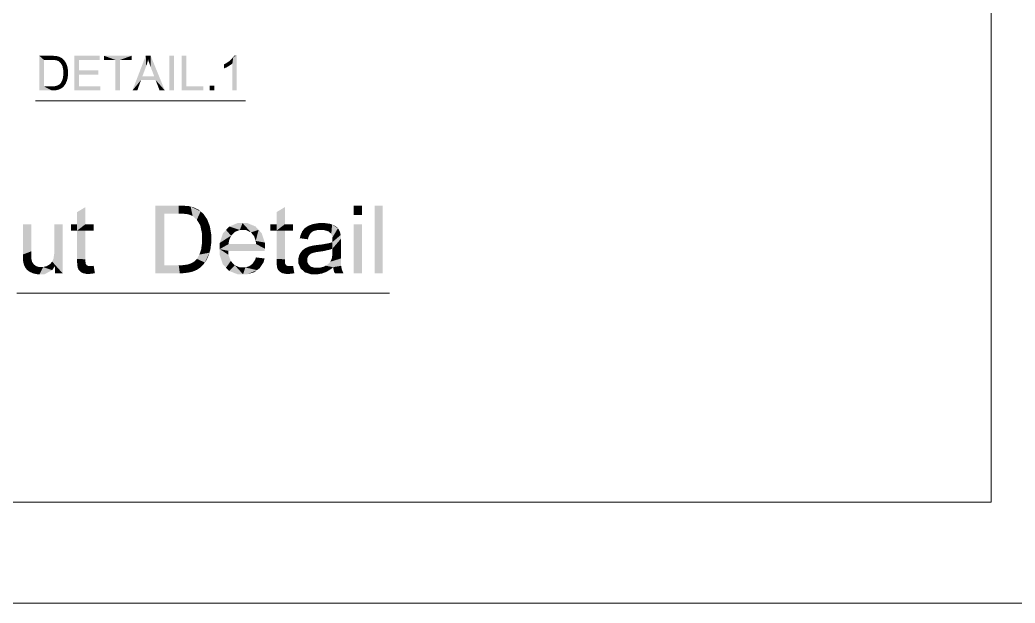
# Model space of a CAD drawing. Header units: millimetres. Extents: x 2 to 579, y 1 to 405.
# Drawn here: x 250.01 to 280.99, y 80.04 to 98.22 of the extents above; entities that cross this region are included whole.
import ezdxf

# ---------------------------------------------------------------- set-up
doc = ezdxf.new("R2010")
doc.units = ezdxf.units.MM
doc.linetypes.add('XKITLINE00', pattern=[0])
doc.layers.add('GraphicObject', color=6, linetype='Continuous', lineweight=0)
doc.layers.add('LinkedObject', color=7, linetype='Continuous', lineweight=0)

# ---------------------------------------------------------------- blocks, each defined once
blk = doc.blocks.new('*A3')
at = {"layer": 'GraphicObject', "color": 3, "linetype": 'XKITLINE00', "lineweight": 0}
blk.add_line((173.413, 80.042), (307.972, 80.042), dxfattribs=at)
blk = doc.blocks.new('*A4')
at = {"layer": 'LinkedObject'}
for points in [[(250.619, 97.097), (250.762, 96.969), (250.619, 96.017)], [(250.989, 96.969), (250.619, 97.097), (250.991, 97.097)], [(250.762, 96.969), (250.619, 97.097), (250.989, 96.969)], [(250.991, 97.097), (251.052, 96.969), (250.989, 96.969)], [(251.054, 97.097), (251.052, 96.969), (250.991, 97.097)], [(251.054, 97.097), (251.145, 96.958), (251.052, 96.969)], [(251.15, 97.089), (251.145, 96.958), (251.054, 97.097)], [(251.183, 97.081), (251.145, 96.958), (251.15, 97.089)], [(251.183, 97.081), (251.174, 96.947), (251.145, 96.958)], [(251.174, 96.947), (251.183, 97.081), (251.213, 96.932)], [(251.309, 97.032), (251.183, 97.081), (251.229, 97.07)], [(251.341, 97.004), (251.183, 97.081), (251.309, 97.032)], [(251.281, 96.871), (251.183, 97.081), (251.341, 97.004)], [(251.213, 96.932), (251.183, 97.081), (251.281, 96.871)], [(251.341, 97.004), (251.309, 96.825), (251.281, 96.871)], [(251.384, 96.968), (251.309, 96.825), (251.341, 97.004)], [(251.853, 96.639), (251.71, 96.017), (251.71, 97.097)], [(251.853, 96.639), (251.71, 97.097), (251.853, 96.969)], [(252.491, 96.969), (251.71, 97.097), (252.491, 97.097)], [(251.853, 96.969), (251.71, 97.097), (252.491, 96.969)], [(252.632, 97.097), (252.988, 96.969), (252.632, 96.969)], [(253.13, 96.969), (252.988, 96.969), (252.632, 97.097)], [(253.13, 96.969), (252.632, 97.097), (253.488, 97.097)], [(253.13, 96.969), (253.488, 97.097), (253.488, 96.969)], [(253.931, 97.097), (253.945, 96.776), (253.516, 96.017)], [(253.945, 96.776), (253.931, 97.097), (253.964, 96.828)], [(253.964, 96.828), (253.931, 97.097), (253.993, 96.931)], [(253.993, 96.931), (253.931, 97.097), (254.003, 96.983)], [(254.085, 97.097), (254.003, 96.983), (253.931, 97.097)], [(254.003, 96.983), (254.085, 97.097), (254.016, 96.939)], [(254.016, 96.939), (254.085, 97.097), (254.055, 96.827)], [(254.055, 96.827), (254.085, 97.097), (254.08, 96.758)], [(254.08, 96.758), (254.085, 97.097), (254.193, 96.46)], [(254.193, 96.46), (254.085, 97.097), (254.237, 96.344)], [(254.237, 96.344), (254.085, 97.097), (254.525, 96.017)], [(254.806, 97.097), (254.664, 96.017), (254.664, 97.097)], [(254.806, 96.017), (254.664, 96.017), (254.806, 97.097)], [(255.195, 97.097), (255.053, 96.017), (255.053, 97.097)], [(255.195, 96.144), (255.053, 96.017), (255.195, 97.097)], [(256.628, 96.861), (256.558, 96.957), (256.599, 96.994)], [(256.658, 97.066), (256.628, 96.861), (256.599, 96.994)], [(256.628, 96.017), (256.658, 97.066), (256.761, 96.017)], [(256.628, 96.861), (256.658, 97.066), (256.628, 96.017)], [(256.761, 97.101), (256.658, 97.066), (256.676, 97.101)], [(256.761, 96.017), (256.658, 97.066), (256.761, 97.101)], [(250.619, 96.017), (250.762, 96.969), (250.762, 96.144)], [(251.448, 96.875), (251.309, 96.825), (251.384, 96.968)], [(251.309, 96.825), (251.448, 96.875), (251.337, 96.78)], [(251.337, 96.78), (251.448, 96.875), (251.469, 96.819)], [(251.469, 96.819), (251.364, 96.649), (251.337, 96.78)], [(251.49, 96.763), (251.364, 96.649), (251.469, 96.819)], [(251.511, 96.635), (251.364, 96.649), (251.49, 96.763)], [(252.988, 96.017), (253.13, 96.969), (253.13, 96.017)], [(252.988, 96.969), (253.13, 96.969), (252.988, 96.017)], [(253.516, 96.017), (253.945, 96.776), (253.826, 96.46)], [(256.419, 96.856), (256.464, 96.747), (256.364, 96.83)], [(256.364, 96.83), (256.464, 96.747), (256.364, 96.702)], [(256.364, 96.702), (256.464, 96.747), (256.395, 96.713)], [(256.542, 96.793), (256.419, 96.856), (256.516, 96.919)], [(256.464, 96.747), (256.419, 96.856), (256.503, 96.77)], [(256.503, 96.77), (256.419, 96.856), (256.542, 96.793)], [(256.558, 96.957), (256.628, 96.861), (256.516, 96.919)], [(256.516, 96.919), (256.628, 96.861), (256.542, 96.793)], [(256.542, 96.793), (256.628, 96.861), (256.604, 96.839)], [(251.483, 96.344), (251.322, 96.314), (251.35, 96.399)], [(251.364, 96.504), (251.511, 96.501), (251.35, 96.399)], [(251.35, 96.399), (251.511, 96.501), (251.483, 96.344)], [(251.511, 96.562), (251.364, 96.649), (251.511, 96.635)], [(251.364, 96.649), (251.511, 96.562), (251.364, 96.565)], [(251.511, 96.562), (251.364, 96.504), (251.364, 96.565)], [(251.511, 96.501), (251.364, 96.504), (251.511, 96.562)], [(251.483, 96.344), (251.511, 96.501), (251.497, 96.392)], [(251.853, 96.511), (251.71, 96.017), (251.853, 96.639)], [(251.853, 96.144), (251.71, 96.017), (251.853, 96.511)], [(252.451, 96.511), (251.853, 96.639), (252.451, 96.639)], [(251.853, 96.511), (251.853, 96.639), (252.451, 96.511)], [(253.785, 96.344), (253.516, 96.017), (253.826, 96.46)], [(253.826, 96.46), (254.237, 96.344), (253.785, 96.344)], [(254.193, 96.46), (254.237, 96.344), (253.826, 96.46)], [(250.762, 96.144), (251.009, 96.017), (250.619, 96.017)], [(250.992, 96.144), (251.009, 96.017), (250.762, 96.144)], [(250.992, 96.144), (251.058, 96.017), (251.009, 96.017)], [(251.046, 96.144), (251.058, 96.017), (250.992, 96.144)], [(251.182, 96.035), (251.046, 96.144), (251.13, 96.154)], [(251.144, 96.026), (251.046, 96.144), (251.182, 96.035)], [(251.058, 96.017), (251.046, 96.144), (251.144, 96.026)], [(251.16, 96.164), (251.182, 96.035), (251.13, 96.154)], [(251.19, 96.174), (251.182, 96.035), (251.16, 96.164)], [(251.182, 96.035), (251.19, 96.174), (251.22, 96.044)], [(251.311, 96.089), (251.19, 96.174), (251.239, 96.202)], [(251.284, 96.071), (251.19, 96.174), (251.311, 96.089)], [(251.22, 96.044), (251.19, 96.174), (251.284, 96.071)], [(251.257, 96.22), (251.337, 96.107), (251.239, 96.202)], [(251.239, 96.202), (251.337, 96.107), (251.311, 96.089)], [(251.409, 96.187), (251.257, 96.22), (251.282, 96.245)], [(251.387, 96.156), (251.257, 96.22), (251.409, 96.187)], [(251.337, 96.107), (251.257, 96.22), (251.387, 96.156)], [(251.322, 96.314), (251.409, 96.187), (251.282, 96.245)], [(251.468, 96.297), (251.322, 96.314), (251.483, 96.344)], [(251.431, 96.218), (251.322, 96.314), (251.468, 96.297)], [(251.409, 96.187), (251.322, 96.314), (251.431, 96.218)], [(251.71, 96.017), (251.853, 96.144), (252.516, 96.017)], [(252.516, 96.017), (251.853, 96.144), (252.516, 96.144)], [(253.516, 96.017), (253.785, 96.344), (253.667, 96.017)], [(254.237, 96.344), (254.525, 96.017), (254.362, 96.017)], [(255.053, 96.017), (255.195, 96.144), (255.727, 96.017)], [(255.727, 96.017), (255.195, 96.144), (255.727, 96.144)], [(256.069, 96.168), (255.918, 96.017), (255.918, 96.168)], [(256.069, 96.017), (255.918, 96.017), (256.069, 96.168)], [(252.053, 92.382), (251.794, 91.849), (251.794, 92.227)], [(251.794, 91.849), (252.053, 92.382), (251.794, 91.649)], [(252.053, 91.849), (251.794, 91.649), (252.053, 92.382)], [(254.23, 92.428), (254.508, 92.18), (254.23, 90.322)], [(254.951, 92.18), (254.23, 92.428), (254.955, 92.428)], [(254.508, 92.18), (254.23, 92.428), (254.951, 92.18)], [(254.955, 92.428), (255.075, 92.18), (254.951, 92.18)], [(255.078, 92.428), (255.075, 92.18), (254.955, 92.428)], [(255.078, 92.428), (255.255, 92.158), (255.075, 92.18)], [(255.265, 92.413), (255.255, 92.158), (255.078, 92.428)], [(255.33, 92.398), (255.255, 92.158), (255.265, 92.413)], [(255.33, 92.398), (255.311, 92.137), (255.255, 92.158)], [(255.311, 92.137), (255.33, 92.398), (255.389, 92.107)], [(255.574, 92.302), (255.33, 92.398), (255.42, 92.377)], [(255.638, 92.247), (255.33, 92.398), (255.574, 92.302)], [(255.521, 91.988), (255.33, 92.398), (255.638, 92.247)], [(255.389, 92.107), (255.33, 92.398), (255.521, 91.988)], [(258.261, 92.382), (258.002, 91.849), (258.002, 92.227)], [(258.002, 91.849), (258.261, 92.382), (258.002, 91.649)], [(258.261, 91.849), (258.002, 91.649), (258.261, 92.382)], [(260.666, 92.428), (260.407, 92.131), (260.407, 92.428)], [(260.666, 92.131), (260.407, 92.131), (260.666, 92.428)], [(261.311, 92.428), (261.052, 90.322), (261.052, 92.428)], [(261.311, 90.322), (261.052, 90.322), (261.311, 92.428)], [(254.23, 90.322), (254.508, 92.18), (254.508, 90.571)], [(255.638, 92.247), (255.575, 91.899), (255.521, 91.988)], [(255.722, 92.177), (255.575, 91.899), (255.638, 92.247)], [(255.846, 91.997), (255.575, 91.899), (255.722, 92.177)], [(250.364, 91.849), (250.105, 90.904), (250.105, 91.849)], [(250.364, 91.003), (250.105, 90.904), (250.364, 91.849)], [(251.341, 91.849), (251.082, 91.032), (251.082, 91.849)], [(251.341, 90.322), (251.082, 91.032), (251.341, 91.849)], [(251.602, 91.849), (251.794, 91.649), (251.602, 91.649)], [(251.794, 91.849), (251.794, 91.649), (251.602, 91.849)], [(252.053, 91.649), (251.794, 91.649), (252.053, 91.849)], [(252.31, 91.649), (252.053, 91.849), (252.31, 91.849)], [(252.053, 91.649), (252.053, 91.849), (252.31, 91.649)], [(255.575, 91.899), (255.846, 91.997), (255.629, 91.81)], [(255.629, 91.81), (255.846, 91.997), (255.887, 91.887)], [(255.887, 91.887), (255.683, 91.556), (255.629, 91.81)], [(255.929, 91.778), (255.683, 91.556), (255.887, 91.887)], [(255.97, 91.528), (255.683, 91.556), (255.929, 91.778)], [(256.53, 91.777), (256.708, 91.611), (256.431, 91.67)], [(256.945, 91.883), (256.53, 91.777), (256.787, 91.883)], [(256.858, 91.67), (256.53, 91.777), (256.945, 91.883)], [(256.708, 91.611), (256.53, 91.777), (256.858, 91.67)], [(256.858, 91.67), (256.945, 91.883), (256.947, 91.67)], [(256.945, 91.883), (257.045, 91.67), (256.947, 91.67)], [(257.347, 91.779), (256.945, 91.883), (257.098, 91.883)], [(257.444, 91.674), (256.945, 91.883), (257.347, 91.779)], [(257.205, 91.595), (256.945, 91.883), (257.444, 91.674)], [(257.045, 91.67), (256.945, 91.883), (257.205, 91.595)], [(257.811, 91.849), (258.002, 91.649), (257.811, 91.649)], [(258.002, 91.849), (258.002, 91.649), (257.811, 91.849)], [(258.261, 91.649), (258.002, 91.649), (258.261, 91.849)], [(258.518, 91.649), (258.261, 91.849), (258.518, 91.849)], [(258.261, 91.649), (258.261, 91.849), (258.518, 91.649)], [(258.88, 91.725), (259.151, 91.636), (258.84, 91.675)], [(258.994, 91.802), (259.151, 91.636), (258.88, 91.725)], [(259.069, 91.829), (259.151, 91.636), (258.994, 91.802)], [(259.316, 91.883), (259.069, 91.829), (259.143, 91.856)], [(259.286, 91.668), (259.069, 91.829), (259.316, 91.883)], [(259.151, 91.636), (259.069, 91.829), (259.286, 91.668)], [(259.286, 91.668), (259.316, 91.883), (259.377, 91.668)], [(259.377, 91.668), (259.316, 91.883), (259.474, 91.668)], [(259.415, 91.883), (259.474, 91.668), (259.316, 91.883)], [(259.671, 91.86), (259.415, 91.883), (259.512, 91.883)], [(259.732, 91.837), (259.415, 91.883), (259.671, 91.86)], [(259.621, 91.624), (259.415, 91.883), (259.732, 91.837)], [(259.474, 91.668), (259.415, 91.883), (259.621, 91.624)], [(259.621, 91.624), (259.732, 91.837), (259.671, 91.581)], [(259.671, 91.581), (259.732, 91.837), (259.707, 91.548)], [(259.732, 91.837), (259.744, 91.437), (259.707, 91.548)], [(259.912, 91.721), (259.744, 91.437), (259.732, 91.837)], [(259.883, 91.756), (259.732, 91.837), (259.793, 91.814)], [(259.912, 91.721), (259.732, 91.837), (259.883, 91.756)], [(259.94, 91.686), (259.744, 91.437), (259.912, 91.721)], [(260.666, 91.849), (260.407, 90.322), (260.407, 91.849)], [(260.666, 90.322), (260.407, 90.322), (260.666, 91.849)], [(251.794, 90.769), (252.053, 91.649), (252.053, 90.755)], [(251.794, 91.649), (252.053, 91.649), (251.794, 90.769)], [(255.97, 91.387), (255.683, 91.556), (255.97, 91.528)], [(255.683, 91.556), (255.97, 91.387), (255.683, 91.391)], [(256.431, 91.67), (256.233, 91.265), (256.332, 91.564)], [(256.587, 91.491), (256.233, 91.265), (256.431, 91.67)], [(256.52, 91.332), (256.233, 91.265), (256.587, 91.491)], [(256.431, 91.67), (256.708, 91.611), (256.587, 91.491)], [(257.205, 91.595), (257.444, 91.674), (257.267, 91.521)], [(257.444, 91.674), (257.307, 91.473), (257.267, 91.521)], [(257.307, 91.473), (257.444, 91.674), (257.355, 91.328)], [(257.355, 91.328), (257.444, 91.674), (257.638, 91.277)], [(257.638, 91.277), (257.444, 91.674), (257.541, 91.57)], [(258.002, 90.769), (258.261, 91.649), (258.261, 90.755)], [(258.002, 91.649), (258.261, 91.649), (258.002, 90.769)], [(258.84, 91.675), (258.727, 91.413), (258.801, 91.625)], [(259.064, 91.573), (258.727, 91.413), (258.84, 91.675)], [(258.801, 91.625), (258.727, 91.413), (258.744, 91.494)], [(259, 91.46), (258.727, 91.413), (259.064, 91.573)], [(258.727, 91.413), (259, 91.46), (258.979, 91.379)], [(259.064, 91.573), (258.84, 91.675), (259.108, 91.604)], [(259.108, 91.604), (258.84, 91.675), (259.151, 91.636)], [(259.743, 91.318), (259.999, 91.512), (259.742, 91.291)], [(259.742, 91.291), (259.999, 91.512), (259.744, 91.089)], [(259.744, 91.351), (259.999, 91.512), (259.743, 91.318)], [(259.981, 91.598), (259.744, 91.437), (259.94, 91.686)], [(259.992, 91.545), (259.744, 91.437), (259.981, 91.598)], [(259.744, 91.437), (259.992, 91.545), (259.999, 91.512)], [(259.744, 91.437), (259.999, 91.512), (259.744, 91.358)], [(259.744, 91.358), (259.999, 91.512), (259.744, 91.351)], [(260.005, 91.393), (259.744, 91.089), (259.999, 91.512)], [(255.683, 91.272), (255.97, 91.267), (255.656, 91.069)], [(255.656, 91.069), (255.97, 91.267), (255.914, 90.962)], [(255.97, 91.387), (255.683, 91.272), (255.683, 91.391)], [(255.97, 91.267), (255.683, 91.272), (255.97, 91.387)], [(255.914, 90.962), (255.97, 91.267), (255.942, 91.054)], [(256.233, 91.265), (256.52, 91.332), (256.513, 91.232)], [(256.513, 91.232), (256.233, 91.073), (256.233, 91.265)], [(256.513, 91.232), (257.638, 91.088), (256.233, 91.073)], [(257.638, 91.077), (256.233, 91.073), (257.638, 91.088)], [(257.364, 91.232), (257.638, 91.088), (256.513, 91.232)], [(257.355, 91.328), (257.638, 91.277), (257.364, 91.232)], [(257.638, 91.088), (257.364, 91.232), (257.638, 91.277)], [(258.908, 91.106), (259.063, 90.925), (258.867, 91.078)], [(259.001, 91.149), (259.063, 90.925), (258.908, 91.106)], [(259.053, 91.163), (259.063, 90.925), (259.001, 91.149)], [(259.091, 91.173), (259.129, 90.954), (259.053, 91.163)], [(259.063, 90.925), (259.053, 91.163), (259.096, 90.939)], [(259.096, 90.939), (259.053, 91.163), (259.129, 90.954)], [(259.205, 91.193), (259.242, 90.98), (259.091, 91.173)], [(259.091, 91.173), (259.242, 90.98), (259.129, 90.954)], [(259.282, 91.202), (259.322, 90.991), (259.205, 91.193)], [(259.205, 91.193), (259.322, 90.991), (259.242, 90.98)], [(259.438, 91.221), (259.462, 91.011), (259.282, 91.202)], [(259.282, 91.202), (259.462, 91.011), (259.322, 90.991)], [(259.669, 91.265), (259.744, 91.089), (259.438, 91.221)], [(259.438, 91.221), (259.744, 91.089), (259.462, 91.011)], [(259.462, 91.011), (259.744, 91.089), (259.673, 91.06)], [(259.742, 91.291), (259.744, 91.089), (259.669, 91.265)], [(260.005, 91.307), (259.742, 90.994), (259.744, 91.089)], [(260.005, 90.962), (259.742, 90.994), (260.005, 91.307)], [(260.005, 91.307), (259.744, 91.089), (260.005, 91.393)], [(250.105, 90.904), (250.364, 91.003), (250.364, 90.902)], [(250.105, 90.904), (250.364, 90.902), (250.105, 90.821)], [(250.364, 90.902), (250.113, 90.7), (250.105, 90.821)], [(250.372, 90.765), (250.113, 90.7), (250.364, 90.902)], [(251.061, 90.785), (251.341, 90.322), (251.04, 90.734)], [(251.082, 90.934), (251.341, 90.322), (251.061, 90.785)], [(251.082, 91.032), (251.341, 90.322), (251.082, 90.934)], [(255.523, 90.768), (255.914, 90.962), (255.77, 90.655)], [(255.601, 90.902), (255.914, 90.962), (255.523, 90.768)], [(255.628, 90.985), (255.914, 90.962), (255.601, 90.902)], [(255.914, 90.962), (255.628, 90.985), (255.656, 91.069)], [(255.77, 90.655), (255.914, 90.962), (255.814, 90.716)], [(255.814, 90.716), (255.914, 90.962), (255.886, 90.869)], [(257.637, 91.042), (256.233, 91.073), (257.638, 91.077)], [(256.233, 91.073), (256.429, 90.495), (256.233, 90.887)], [(256.506, 90.894), (256.429, 90.495), (256.233, 91.073)], [(256.506, 90.894), (256.233, 91.073), (256.499, 91.019)], [(257.636, 91.019), (256.233, 91.073), (257.637, 91.042)], [(256.499, 91.019), (256.233, 91.073), (257.636, 91.019)], [(256.233, 90.887), (256.429, 90.495), (256.331, 90.598)], [(256.577, 90.701), (256.429, 90.495), (256.506, 90.894)], [(257.252, 90.614), (257.629, 90.781), (257.481, 90.483)], [(257.332, 90.733), (257.629, 90.781), (257.252, 90.614)], [(257.629, 90.781), (257.332, 90.733), (257.361, 90.815)], [(257.481, 90.483), (257.629, 90.781), (257.598, 90.664)], [(258.733, 90.93), (258.682, 90.725), (258.708, 90.884)], [(258.976, 90.828), (258.682, 90.725), (258.733, 90.93)], [(258.708, 90.884), (258.682, 90.725), (258.682, 90.781)], [(258.958, 90.766), (258.682, 90.725), (258.976, 90.828)], [(258.759, 90.976), (258.994, 90.855), (258.733, 90.93)], [(258.733, 90.93), (258.994, 90.855), (258.976, 90.828)], [(258.826, 91.05), (258.994, 90.855), (258.759, 90.976)], [(259.012, 90.883), (258.826, 91.05), (258.867, 91.078)], [(258.994, 90.855), (258.826, 91.05), (259.012, 90.883)], [(258.867, 91.078), (259.063, 90.925), (259.012, 90.883)], [(259.588, 90.589), (260.005, 90.782), (260.013, 90.554)], [(259.674, 90.678), (260.005, 90.782), (259.588, 90.589)], [(259.701, 90.735), (260.005, 90.782), (259.674, 90.678)], [(260.005, 90.782), (259.701, 90.735), (259.722, 90.779)], [(259.722, 90.779), (260.005, 90.962), (260.005, 90.782)], [(259.742, 90.908), (260.005, 90.962), (259.722, 90.779)], [(260.005, 90.962), (259.742, 90.908), (259.742, 90.994)], [(250.113, 90.7), (250.372, 90.765), (250.12, 90.662)], [(250.12, 90.662), (250.372, 90.765), (250.38, 90.73)], [(250.392, 90.679), (250.12, 90.662), (250.38, 90.73)], [(250.12, 90.662), (250.392, 90.679), (250.132, 90.605)], [(250.132, 90.605), (250.392, 90.679), (250.172, 90.51)], [(250.172, 90.51), (250.392, 90.679), (250.2, 90.47)], [(250.2, 90.47), (250.392, 90.679), (250.443, 90.599)], [(250.2, 90.47), (250.443, 90.599), (250.228, 90.431)], [(250.228, 90.431), (250.443, 90.599), (250.315, 90.366)], [(250.315, 90.366), (250.443, 90.599), (250.374, 90.34)], [(250.374, 90.34), (250.443, 90.599), (250.483, 90.57)], [(250.522, 90.541), (250.374, 90.34), (250.483, 90.57)], [(250.374, 90.34), (250.522, 90.541), (250.432, 90.314)], [(250.432, 90.314), (250.522, 90.541), (250.558, 90.289)], [(250.626, 90.289), (250.522, 90.541), (250.62, 90.512)], [(250.558, 90.289), (250.522, 90.541), (250.626, 90.289)], [(250.678, 90.512), (250.626, 90.289), (250.62, 90.512)], [(250.736, 90.512), (251.02, 90.418), (250.626, 90.289)], [(250.736, 90.512), (250.626, 90.289), (250.678, 90.512)], [(250.845, 90.542), (251.02, 90.418), (250.736, 90.512)], [(250.896, 90.571), (251.02, 90.418), (250.845, 90.542)], [(250.946, 90.601), (251.02, 90.418), (250.896, 90.571)], [(251.109, 90.548), (250.946, 90.601), (251.018, 90.682)], [(251.02, 90.418), (250.946, 90.601), (251.109, 90.548)], [(251.04, 90.734), (251.341, 90.322), (251.018, 90.682)], [(251.018, 90.682), (251.341, 90.322), (251.109, 90.548)], [(251.109, 90.548), (251.341, 90.322), (251.109, 90.322)], [(252.053, 90.755), (251.794, 90.653), (251.794, 90.769)], [(252.053, 90.7), (251.794, 90.653), (252.053, 90.755)], [(252.053, 90.7), (251.825, 90.463), (251.794, 90.653)], [(251.794, 90.653), (251.825, 90.463), (251.81, 90.5)], [(252.059, 90.628), (251.825, 90.463), (252.053, 90.7)], [(252.066, 90.613), (251.825, 90.463), (252.059, 90.628)], [(251.825, 90.463), (252.066, 90.613), (252.073, 90.597)], [(251.825, 90.463), (252.073, 90.597), (251.841, 90.427)], [(251.841, 90.427), (252.073, 90.597), (251.896, 90.368)], [(251.896, 90.368), (252.073, 90.597), (251.934, 90.346)], [(251.934, 90.346), (252.073, 90.597), (252.095, 90.571)], [(252.095, 90.571), (251.973, 90.324), (251.934, 90.346)], [(252.11, 90.562), (251.973, 90.324), (252.095, 90.571)], [(252.126, 90.553), (251.973, 90.324), (252.11, 90.562)], [(251.973, 90.324), (252.126, 90.553), (252.082, 90.301)], [(252.082, 90.301), (252.126, 90.553), (252.152, 90.301)], [(252.152, 90.301), (252.126, 90.553), (252.169, 90.543)], [(252.169, 90.543), (252.195, 90.301), (252.152, 90.301)], [(252.198, 90.543), (252.195, 90.301), (252.169, 90.543)], [(252.198, 90.543), (252.293, 90.313), (252.195, 90.301)], [(252.219, 90.543), (252.293, 90.313), (252.198, 90.543)], [(252.293, 90.313), (252.219, 90.543), (252.275, 90.548)], [(252.348, 90.324), (252.275, 90.548), (252.31, 90.553)], [(252.293, 90.313), (252.275, 90.548), (252.348, 90.324)], [(254.508, 90.571), (254.99, 90.322), (254.23, 90.322)], [(254.958, 90.571), (254.99, 90.322), (254.508, 90.571)], [(254.958, 90.571), (255.085, 90.322), (254.99, 90.322)], [(255.062, 90.571), (255.085, 90.322), (254.958, 90.571)], [(255.328, 90.358), (255.062, 90.571), (255.226, 90.59)], [(255.254, 90.34), (255.062, 90.571), (255.328, 90.358)], [(255.085, 90.322), (255.062, 90.571), (255.254, 90.34)], [(255.285, 90.61), (255.328, 90.358), (255.226, 90.59)], [(255.344, 90.629), (255.328, 90.358), (255.285, 90.61)], [(255.328, 90.358), (255.344, 90.629), (255.401, 90.376)], [(255.579, 90.464), (255.344, 90.629), (255.439, 90.684)], [(255.527, 90.429), (255.344, 90.629), (255.579, 90.464)], [(255.401, 90.376), (255.344, 90.629), (255.527, 90.429)], [(255.474, 90.719), (255.631, 90.499), (255.439, 90.684)], [(255.439, 90.684), (255.631, 90.499), (255.579, 90.464)], [(255.77, 90.655), (255.474, 90.719), (255.523, 90.768)], [(255.727, 90.594), (255.474, 90.719), (255.77, 90.655)], [(255.631, 90.499), (255.474, 90.719), (255.727, 90.594)], [(256.429, 90.495), (256.577, 90.701), (256.527, 90.392)], [(256.641, 90.635), (256.527, 90.392), (256.577, 90.701)], [(256.705, 90.568), (256.527, 90.392), (256.641, 90.635)], [(256.705, 90.568), (256.959, 90.289), (256.527, 90.392)], [(256.864, 90.501), (256.959, 90.289), (256.705, 90.568)], [(256.959, 90.501), (256.959, 90.289), (256.864, 90.501)], [(257.03, 90.501), (257.395, 90.418), (256.959, 90.289)], [(257.03, 90.501), (256.959, 90.289), (256.959, 90.501)], [(257.152, 90.539), (257.395, 90.418), (257.03, 90.501)], [(257.202, 90.576), (257.481, 90.483), (257.152, 90.539)], [(257.395, 90.418), (257.152, 90.539), (257.481, 90.483)], [(257.252, 90.614), (257.481, 90.483), (257.202, 90.576)], [(258.261, 90.755), (258.002, 90.653), (258.002, 90.769)], [(258.261, 90.7), (258.002, 90.653), (258.261, 90.755)], [(258.261, 90.7), (258.034, 90.463), (258.002, 90.653)], [(258.002, 90.653), (258.034, 90.463), (258.018, 90.5)], [(258.268, 90.628), (258.034, 90.463), (258.261, 90.7)], [(258.275, 90.613), (258.034, 90.463), (258.268, 90.628)], [(258.034, 90.463), (258.275, 90.613), (258.281, 90.597)], [(258.034, 90.463), (258.281, 90.597), (258.05, 90.427)], [(258.05, 90.427), (258.281, 90.597), (258.104, 90.368)], [(258.104, 90.368), (258.281, 90.597), (258.143, 90.346)], [(258.143, 90.346), (258.281, 90.597), (258.303, 90.571)], [(258.303, 90.571), (258.182, 90.324), (258.143, 90.346)], [(258.319, 90.562), (258.182, 90.324), (258.303, 90.571)], [(258.334, 90.553), (258.182, 90.324), (258.319, 90.562)], [(258.182, 90.324), (258.334, 90.553), (258.291, 90.301)], [(258.291, 90.301), (258.334, 90.553), (258.361, 90.301)], [(258.361, 90.301), (258.334, 90.553), (258.378, 90.543)], [(258.378, 90.543), (258.404, 90.301), (258.361, 90.301)], [(258.406, 90.543), (258.404, 90.301), (258.378, 90.543)], [(258.406, 90.543), (258.502, 90.313), (258.404, 90.301)], [(258.427, 90.543), (258.502, 90.313), (258.406, 90.543)], [(258.502, 90.313), (258.427, 90.543), (258.483, 90.548)], [(258.556, 90.324), (258.483, 90.548), (258.518, 90.553)], [(258.502, 90.313), (258.483, 90.548), (258.556, 90.324)], [(258.682, 90.725), (258.958, 90.766), (258.958, 90.732)], [(258.958, 90.681), (258.682, 90.725), (258.958, 90.732)], [(258.682, 90.725), (258.958, 90.681), (258.682, 90.63)], [(258.682, 90.63), (258.958, 90.681), (258.75, 90.473)], [(258.75, 90.473), (258.958, 90.681), (258.817, 90.411)], [(258.817, 90.411), (258.958, 90.681), (258.997, 90.594)], [(258.997, 90.594), (258.885, 90.35), (258.817, 90.411)], [(259.036, 90.56), (258.885, 90.35), (258.997, 90.594)], [(259.076, 90.525), (258.885, 90.35), (259.036, 90.56)], [(258.885, 90.35), (259.076, 90.525), (259.078, 90.289)], [(259.203, 90.289), (259.076, 90.525), (259.19, 90.491)], [(259.078, 90.289), (259.076, 90.525), (259.203, 90.289)], [(259.19, 90.491), (259.279, 90.289), (259.203, 90.289)], [(259.265, 90.491), (259.279, 90.289), (259.19, 90.491)], [(259.34, 90.491), (259.279, 90.289), (259.265, 90.491)], [(259.279, 90.289), (259.34, 90.491), (259.422, 90.314)], [(259.488, 90.339), (259.34, 90.491), (259.472, 90.523)], [(259.422, 90.314), (259.34, 90.491), (259.488, 90.339)], [(259.765, 90.51), (259.472, 90.523), (259.53, 90.556)], [(259.693, 90.449), (259.472, 90.523), (259.765, 90.51)], [(259.554, 90.363), (259.472, 90.523), (259.693, 90.449)], [(259.488, 90.339), (259.472, 90.523), (259.554, 90.363)], [(259.588, 90.589), (260.013, 90.554), (259.53, 90.556)], [(260.013, 90.554), (259.765, 90.51), (259.53, 90.556)], [(259.765, 90.51), (260.013, 90.554), (259.771, 90.456)], [(259.771, 90.456), (260.013, 90.554), (260.022, 90.506)], [(260.022, 90.506), (259.797, 90.362), (259.771, 90.456)], [(260.03, 90.458), (259.797, 90.362), (260.022, 90.506)], [(250.626, 90.289), (251.02, 90.418), (250.778, 90.289)], [(256.527, 90.392), (256.959, 90.289), (256.792, 90.289)], [(256.959, 90.289), (257.395, 90.418), (257.092, 90.289)], [(257.092, 90.289), (257.395, 90.418), (257.31, 90.353)], [(260.03, 90.458), (259.818, 90.322), (259.797, 90.362)], [(260.063, 90.366), (259.818, 90.322), (260.03, 90.458)], [(259.818, 90.322), (260.063, 90.366), (260.087, 90.322)]]:
    blk.add_hatch(color=7, dxfattribs=at).paths.add_polyline_path(points, flags=17)
at = {"layer": 'LinkedObject', "color": 2, "linetype": 'XKITLINE00', "lineweight": 0}
for p, q in [((280.245, 154.677), (280.245, 83.185)), ((280.245, 83.185), (196.093, 83.185))]:
    blk.add_line(p, q, dxfattribs=at)
at = {"layer": 'LinkedObject', "color": 7, "linetype": 'XKITLINE00', "lineweight": 0}
for p, q in [((250.503, 95.697), (251.591, 95.697)), ((251.591, 95.697), (252.597, 95.697)), ((252.597, 95.697), (253.518, 95.697)), ((253.518, 95.697), (254.523, 95.697)), ((254.523, 95.697), (254.942, 95.697)), ((254.942, 95.697), (255.781, 95.697)), ((255.781, 95.697), (256.2, 95.697)), ((256.2, 95.697), (257.038, 95.697)), ((249.917, 89.699), (251.552, 89.699)), ((251.552, 89.699), (252.369, 89.699)), ((252.369, 89.699), (253.186, 89.699)), ((253.186, 89.699), (254.003, 89.699)), ((254.003, 89.699), (256.126, 89.699)), ((256.126, 89.699), (257.76, 89.699)), ((257.76, 89.699), (258.577, 89.699)), ((258.577, 89.699), (260.211, 89.699)), ((260.211, 89.699), (260.864, 89.699)), ((260.864, 89.699), (261.517, 89.699))]:
    blk.add_line(p, q, dxfattribs=at)

msp = doc.modelspace()

# ---------------------------------------------------------------- block references
at = {"lineweight": 0}
for name in ['*A3', '*A4']:
    msp.add_blockref(name, (0, 0), dxfattribs=at)

doc.saveas('drawing.dxf')
